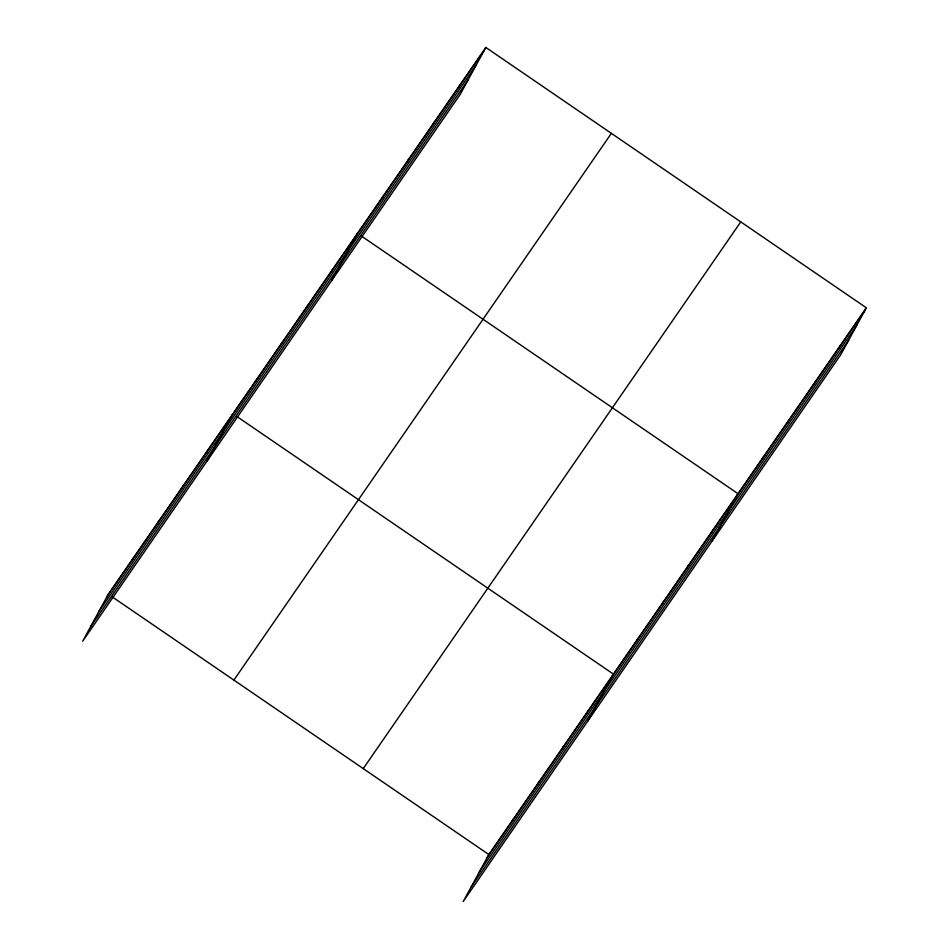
<?xml version="1.0" encoding="UTF-8"?>
<svg xmlns="http://www.w3.org/2000/svg" width="949" height="949" viewBox="0 0 949 949"><rect width="100%" height="100%" fill="white"/><g stroke="black" fill="none" stroke-linecap="round" stroke-linejoin="round"><path stroke-width="1.42" d="M131.591 561.084L133.216 558.107M156.514 524.999L158.139 522.021M181.425 488.913L183.05 485.935M206.336 452.827L207.973 449.85M207.238 460.787L232.885 413.764M256.171 380.668L257.796 377.678M281.094 344.582L282.719 341.593M306.005 308.496L307.63 305.507M330.916 272.41L332.541 269.421M331.818 280.37L357.465 233.335M381.51 199.148L383.135 196.158M407.18 161.971L408.805 158.981M432.851 124.794L434.476 121.804M458.521 87.616L460.146 84.627M485.817 47.45L460.17 94.473L82.67 641.216L108.305 594.193L485.817 47.45L866.33 307.784L840.695 354.807L463.183 901.55L488.83 854.527L866.33 307.784M512.116 821.419L513.741 818.441M537.027 785.333L538.652 782.356M561.95 749.247L563.576 746.27M586.862 713.162L588.487 710.184M587.763 721.121L613.398 674.098L236.503 416.243M636.696 641.002L638.321 638.013M661.607 604.916L663.232 601.927M686.518 568.831L688.155 565.841M711.442 532.745L713.067 529.756M712.343 540.705L737.978 493.67L361.083 235.815M762.023 459.482L763.648 456.493M787.694 422.305L789.319 419.316M813.364 385.128L814.989 382.139M839.035 347.951L840.66 344.962M106.679 597.17L484.192 50.439M98.755 611.702L476.268 64.971M90.594 626.684L468.094 79.941M233.881 680.101L611.381 133.358M363.253 768.607L740.766 221.876M487.193 857.505L864.705 310.774M479.269 872.036L856.781 325.305M471.107 887.018L848.62 340.276M111.923 596.66L488.83 854.527"/></g></svg>
